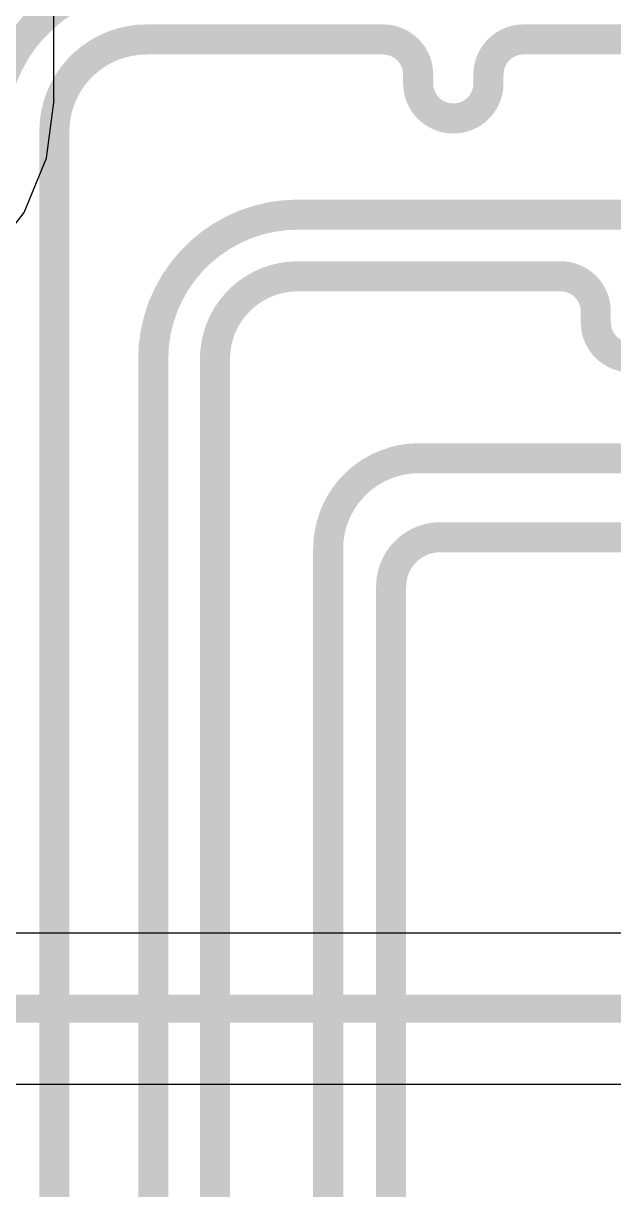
# Model space of a CAD drawing. Header units: inches. Extents: x -5 to 234, y -4 to 104.
# Drawn here: x 76.26 to 79.99, y 9.01 to 16.4 of the extents above; entities that cross this region are included whole.
import ezdxf

# ---------------------------------------------------------------- set-up
doc = ezdxf.new("R2010")
doc.units = ezdxf.units.IN
doc.layers.add('Bottom Layer', color=5, linetype='Continuous')
doc.layers.add('Top Layer', color=1, linetype='Continuous')

msp = doc.modelspace()

# ---------------------------------------------------------------- linework, layer by layer
at = {"layer": 'Bottom Layer'}
for points, const_width in [([(76.0635, 15.7154, -0.414214), (77.0371, 16.6889)], 0.1905), ([(76.454, 15.7154, -0.414214), (77.0371, 16.2984)], 0.1905), ([(78.5334, 16.2984, -0.414214), (78.7556, 16.0762)], 0.1905), ([(79.2001, 16.0762, -0.414214), (79.4224, 16.2984)], 0.1905), ([(79.2001, 16.02, -1), (78.7556, 16.02)], 0.1905), ([(77.0795, 14.2748, -0.414214), (77.9936, 15.1889)], 0.1905), ([(77.47, 14.2748, -0.414214), (77.9936, 14.7984)], 0.1905), ([(79.6568, 14.7984, -0.414214), (79.8791, 14.5762)], 0.1905), ([(80.3236, 14.5069, -1), (79.8791, 14.5069)], 0.1905), ([(78.1862, 13.0729, -0.414214), (78.7594, 13.6461)], 0.19), ([(78.5846, 12.8343, -0.414214), (78.8965, 13.1461)], 0.19)]:
    msp.add_lwpolyline(points, format="xyb", dxfattribs=dict(at, const_width=const_width))
for points, const_width in [([(77.0371, 16.2984), (77.9936, 16.2984)], 0.1905), ([(77.9936, 16.2984), (78.5334, 16.2984)], 0.1905), ([(79.4224, 16.2984), (80.1052, 16.2984)], 0.1905), ([(78.7556, 16.02), (78.7556, 16.0762)], 0.1905), ([(79.2001, 16.02), (79.2001, 16.0762)], 0.1905), ([(76.454, 5.0826), (76.454, 15.7154)], 0.1905), ([(77.9936, 15.1889), (82.1312, 15.1889)], 0.1905), ([(77.9936, 14.7984), (79.1171, 14.7984)], 0.1905), ([(79.1171, 14.7984), (79.6568, 14.7984)], 0.1905), ([(79.8791, 14.5069), (79.8791, 14.5762)], 0.1905), ([(77.0795, 1.0778), (77.0795, 14.2748)], 0.1905), ([(77.47, 1.0778), (77.47, 14.2748)], 0.1905), ([(78.7594, 13.6461), (82.5056, 13.6461)], 0.19), ([(78.8965, 13.1461), (82.5056, 13.1461)], 0.19), ([(78.1862, -0.253), (78.1862, 13.0729)], 0.19), ([(78.5846, -0.3558), (78.5846, 12.8343)], 0.19)]:
    msp.add_lwpolyline(points, dxfattribs=dict(at, const_width=const_width))
for points, const_width in [([(76.9894, 16.2984, 1), (77.0847, 16.2984, 1)], 0.0953), ([(76.9894, 16.2984, 1), (77.0847, 16.2984, 1)], 0.0953), ([(77.946, 16.2984, 1), (78.0412, 16.2984, 1)], 0.0953), ([(77.946, 16.2984, 1), (78.0412, 16.2984, 1)], 0.0953), ([(78.4858, 16.2984, 1), (78.581, 16.2984, 1)], 0.0953), ([(78.4858, 16.2984, 1), (78.581, 16.2984, 1)], 0.0953), ([(79.3748, 16.2984, 1), (79.47, 16.2984, 1)], 0.0953), ([(79.3748, 16.2984, 1), (79.47, 16.2984, 1)], 0.0953), ([(78.708, 16.0762, 1), (78.8033, 16.0762, 1)], 0.0953), ([(78.708, 16.0762, 1), (78.8033, 16.0762, 1)], 0.0953), ([(78.708, 16.02, 1), (78.8033, 16.02, 1)], 0.0953), ([(78.708, 16.02, 1), (78.8033, 16.02, 1)], 0.0953), ([(79.1525, 16.0762, 1), (79.2478, 16.0762, 1)], 0.0953), ([(79.1525, 16.0762, 1), (79.2478, 16.0762, 1)], 0.0953), ([(79.1525, 16.02, 1), (79.2478, 16.02, 1)], 0.0953), ([(79.1525, 16.02, 1), (79.2478, 16.02, 1)], 0.0953), ([(76.4064, 15.7154, 1), (76.5016, 15.7154, 1)], 0.0953), ([(76.4064, 15.7154, 1), (76.5016, 15.7154, 1)], 0.0953), ([(77.946, 15.1889, 1), (78.0412, 15.1889, 1)], 0.0953), ([(77.946, 15.1889, 1), (78.0412, 15.1889, 1)], 0.0953), ([(77.946, 14.7984, 1), (78.0412, 14.7984, 1)], 0.0953), ([(77.946, 14.7984, 1), (78.0412, 14.7984, 1)], 0.0953), ([(79.0694, 14.7984, 1), (79.1647, 14.7984, 1)], 0.0953), ([(79.0694, 14.7984, 1), (79.1647, 14.7984, 1)], 0.0953), ([(79.6092, 14.7984, 1), (79.7045, 14.7984, 1)], 0.0953), ([(79.6092, 14.7984, 1), (79.7045, 14.7984, 1)], 0.0953), ([(79.8315, 14.5762, 1), (79.9267, 14.5762, 1)], 0.0953), ([(79.8315, 14.5762, 1), (79.9267, 14.5762, 1)], 0.0953), ([(79.8315, 14.5069, 1), (79.9267, 14.5069, 1)], 0.0953), ([(79.8315, 14.5069, 1), (79.9267, 14.5069, 1)], 0.0953), ([(77.0319, 14.2748, 1), (77.1271, 14.2748, 1)], 0.0953), ([(77.0319, 14.2748, 1), (77.1271, 14.2748, 1)], 0.0953), ([(77.4224, 14.2748, 1), (77.5176, 14.2748, 1)], 0.0953), ([(77.4224, 14.2748, 1), (77.5176, 14.2748, 1)], 0.0953), ([(78.7119, 13.6461, 1), (78.8069, 13.6461, 1)], 0.095), ([(78.7119, 13.6461, 1), (78.8069, 13.6461, 1)], 0.095), ([(78.849, 13.1461, 1), (78.944, 13.1461, 1)], 0.095), ([(78.849, 13.1461, 1), (78.944, 13.1461, 1)], 0.095), ([(78.1387, 13.0729, 1), (78.2337, 13.0729, 1)], 0.095), ([(78.1387, 13.0729, 1), (78.2337, 13.0729, 1)], 0.095), ([(78.5371, 12.8343, 1), (78.6321, 12.8343, 1)], 0.095), ([(78.5371, 12.8343, 1), (78.6321, 12.8343, 1)], 0.095)]:
    msp.add_lwpolyline(points, format="xyb", close=True, dxfattribs=dict(at, const_width=const_width))
at = {"layer": 'Top Layer'}
for p, q in [((76.4505, 15.9166), (76.4505, 27.179)), ((76.4048, 15.5468), (76.4535, 15.9166)), ((76.4535, 15.9166), (76.4505, 15.9166)), ((76.2621, 15.2023), (76.4048, 15.5468)), ((76.0351, 14.9064), (76.2621, 15.2023)), ((89.0654, 10.6391), (73.3546, 10.6391)), ((73.3546, 9.6809), (89.0654, 9.6809))]:
    msp.add_line(p, q, dxfattribs=at)
at = {"layer": 'Top Layer', "const_width": 0.1778}
msp.add_lwpolyline([(73.3546, 10.16), (89.408, 10.16)], dxfattribs=at)

doc.saveas('drawing.dxf')
